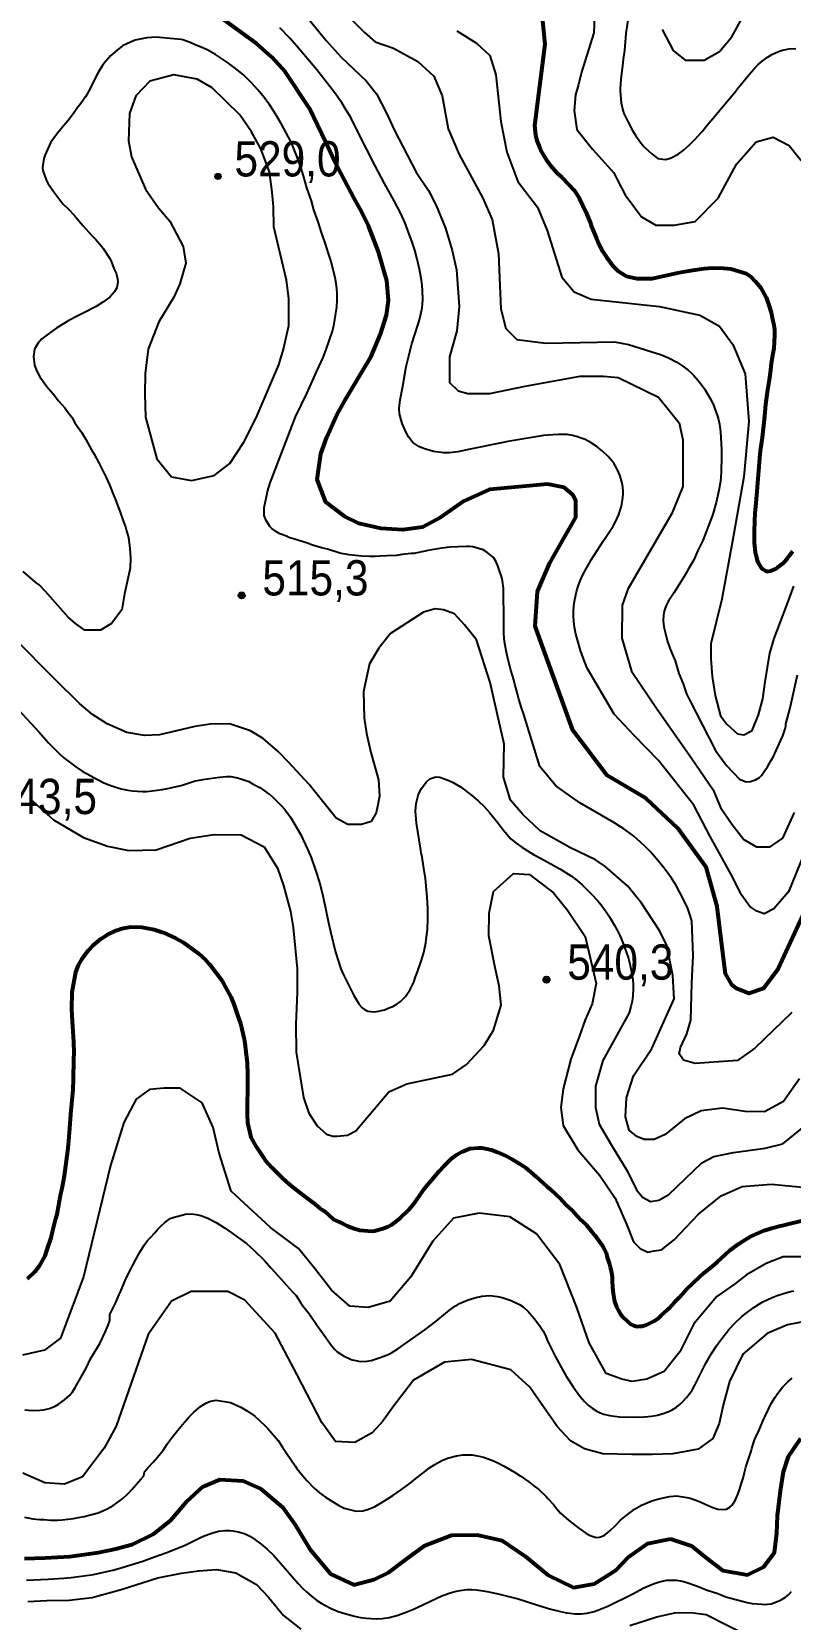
# Model space of a CAD drawing. Header units: metres. Extents: x 552626 to 559174, y 1843804 to 1852371.
# Drawn here: x 558202 to 558568, y 1848453 to 1849219 of the extents above; entities that cross this region are included whole.
import ezdxf

# ---------------------------------------------------------------- set-up
doc = ezdxf.new("R2010")
doc.units = ezdxf.units.M
doc.header["$LTSCALE"] = 6.8
for name, color, linetype, lineweight in [('1', 7, 'Continuous', 25), ('2', 7, 'Continuous', 53), ('5', 7, 'Continuous', 25)]:
    doc.layers.add(name, color=color, linetype=linetype, lineweight=lineweight)

msp = doc.modelspace()

# ---------------------------------------------------------------- hatches: boundary and pattern name
at = {"layer": '5'}
for points in [[(558292.91, 1849149.58, 1), (558289.91, 1849149.58, 1)], [(558304.37, 1848947.41, 1), (558301.37, 1848947.41, 1)], [(558451.49, 1848762.02, 1), (558448.49, 1848762.02, 1)]]:
    msp.add_hatch(color=256, dxfattribs=at).paths.add_polyline_path(points)

# ---------------------------------------------------------------- linework, layer by layer
at = {"layer": '1'}
for points in [[(558490.37, 1849232.6), (558488.34, 1849218.49), (558487.55, 1849210.28), (558486.93, 1849206.19), (558486.77, 1849204.35), (558486.05, 1849197.88), (558485.88, 1849196.22), (558485.54, 1849192.07), (558485.6, 1849190.71), (558485.96, 1849185.18), (558486.74, 1849181.62), (558487.38, 1849179.96), (558489.42, 1849175.72), (558491.52, 1849171.77), (558493.09, 1849169.21), (558495.58, 1849165.75), (558497.07, 1849163.92), (558499.42, 1849161.72), (558500.85, 1849160.43), (558502.46, 1849159.15), (558503.74, 1849158.29), (558507.45, 1849157.81), (558509.75, 1849158.44), (558513.55, 1849160.33), (558515.9, 1849162.06), (558519.22, 1849165), (558521.43, 1849167.17), (558525.06, 1849171.33), (558527.45, 1849174.34), (558530.19, 1849177.57), (558534.45, 1849182.54), (558541.19, 1849190.61), (558542.39, 1849192.12), (558543.43, 1849193.42), (558547.73, 1849198.85), (558550.08, 1849201.4), (558552.04, 1849203.45), (558554.04, 1849205.14), (558556.89, 1849207.29), (558558.67, 1849208.5), (558561.89, 1849209.87), (558563.91, 1849210.56), (558567.13, 1849211.11), (558570.29, 1849211.39)], [(558332.18, 1849229.15), (558343.68, 1849215.17), (558350.91, 1849207.13), (558363.03, 1849195.66), (558367.99, 1849189.42), (558372.79, 1849180.07), (558376.58, 1849171.76), (558387.12, 1849151.62), (558393.02, 1849142.78), (558396.8, 1849135.63), (558401.27, 1849124.7), (558404.44, 1849113.87), (558406.54, 1849104.6), (558407.91, 1849086.85), (558406.73, 1849075.03), (558403.2, 1849062.62), (558403.2, 1849056.12), (558403.2, 1849050.21), (558407.32, 1849046.08), (558412.03, 1849044.9), (558422.64, 1849044.9), (558439.73, 1849048.44), (558466.24, 1849053.17), (558477.43, 1849053.17), (558484.5, 1849052.59), (558503.95, 1849043.13), (558513.96, 1849030.72), (558515.73, 1849022.45), (558515.73, 1849011.22), (558515.73, 1849000), (558510.43, 1848986.99), (558489.31, 1848950.45), (558486.57, 1848942.76), (558486.31, 1848926.78), (558491.02, 1848910.82), (558503.39, 1848892.5), (558519.89, 1848868.86), (558530.38, 1848853.69), (558533.95, 1848845.02), (558539.55, 1848836.87), (558545.16, 1848829.73), (558551.27, 1848826.16), (558554.84, 1848826.16), (558557.89, 1848826.16), (558564.01, 1848830.24), (558569.73, 1848842.61)], [(558355.45, 1849225.72), (558361.93, 1849219.22), (558367.24, 1849214.49), (558376.07, 1849211.54), (558387.88, 1849205.03), (558395.54, 1849197.94), (558399.66, 1849188.49), (558402.61, 1849172.53), (558407.91, 1849160.12), (558419.1, 1849139.44), (558423.82, 1849128.81), (558426.76, 1849112.26), (558427.94, 1849085.67), (558430.3, 1849076.22), (558435.6, 1849070.9), (558449.74, 1849069.13), (558482.74, 1849069.72), (558489.55, 1849068.57), (558505.53, 1849063.58), (558508.86, 1849062.06), (558512.9, 1849059.9), (558515.77, 1849058.08), (558518.3, 1849056.14), (558519.73, 1849054.84), (558521.07, 1849053.47), (558523.14, 1849051.16), (558524.41, 1849049.59), (558526.16, 1849047.11), (558528.95, 1849042.49), (558530.51, 1849039.41), (558531.27, 1849037.48), (558532.29, 1849034.38), (558532.93, 1849032.26), (558533.47, 1849030.04), (558533.68, 1849028.77), (558533.91, 1849026.41), (558534.44, 1849017.78), (558534.43, 1849013.74), (558534.24, 1849007.52), (558534.03, 1849004.01), (558533.75, 1849001.65), (558533.15, 1848998.02)], [(558473.37, 1849231.21), (558472.78, 1849218.8), (558466.88, 1849199.88), (558465.49, 1849193.97), (558463.93, 1849188.91), (558463.26, 1849181.37), (558464.56, 1849172.26)], [(558505.74, 1849220.45), (558511.04, 1849210.4), (558516.93, 1849205.67), (558525.99, 1849205.74), (558533.41, 1849209.88), (558539.43, 1849216.87), (558544.83, 1849226.88)], [(558385.01, 1849068.81), (558386.22, 1849072.83), (558388.26, 1849078.74), (558388.92, 1849080.99), (558389.57, 1849083.86), (558389.96, 1849086.18), (558390.18, 1849088.17), (558390.29, 1849090.24), (558390.21, 1849094.62), (558390.02, 1849096.97), (558389.7, 1849099.49), (558388.76, 1849104.77), (558387.4, 1849110.38), (558386.38, 1849113.94), (558384.96, 1849118.41), (558383.75, 1849121.81), (558381.72, 1849127.06), (558379.64, 1849131.73), (558376.49, 1849137.89), (558371.84, 1849146.18), (558367.09, 1849155), (558363.06, 1849162.85), (558357.38, 1849174.35), (558355.33, 1849178.27), (558353.38, 1849181.61), (558351.19, 1849185.08), (558347.67, 1849190.14), (558345.43, 1849193.06), (558339.09, 1849201.03), (558329.3, 1849212.64), (558326.14, 1849216.25), (558321.36, 1849221.35)], [(558406.73, 1849219.82), (558416.16, 1849213.91), (558422.64, 1849208), (558425.59, 1849198.54), (558427.94, 1849176.09), (558430.89, 1849161.31), (558436.19, 1849147.13), (558445.62, 1849134.72), (558450.33, 1849123.49), (558453.87, 1849112.26), (558457.4, 1849101.04), (558463.3, 1849093.95), (558471.54, 1849090.4), (558504.54, 1849086.85), (558523.98, 1849082.72), (558533.41, 1849077.4), (558539.89, 1849068.53), (558545.78, 1849054.36), (558547.55, 1849031.32), (558545.19, 1849004.72), (558539.89, 1848974.58), (558534.58, 1848945.63), (558531.9, 1848934.58), (558529.36, 1848924.05), (558529.36, 1848916.91), (558529.87, 1848908.24), (558531.4, 1848899.07), (558533.95, 1848889.38), (558537, 1848885.3), (558542.1, 1848880.71), (558545.16, 1848880.2), (558549.23, 1848882.24), (558552.29, 1848889.89), (558554.33, 1848897.54), (558555.53, 1848905.8), (558557.68, 1848919.55), (558559.82, 1848926.61), (558565.94, 1848942.74), (558569.27, 1848951.87)], [(558322.18, 1849174.8), (558320.08, 1849178.42), (558318.59, 1849180.83), (558316.18, 1849184.42), (558313.08, 1849188.52), (558310.55, 1849191.57), (558307.93, 1849194.47), (558306.2, 1849196.22), (558303.88, 1849198.4), (558301.38, 1849200.57), (558299.33, 1849202.22), (558296.03, 1849204.61), (558290.22, 1849208.36), (558286.52, 1849210.46), (558284.13, 1849211.58), (558280.43, 1849213.16), (558278.08, 1849214.15), (558275.73, 1849215.03), (558274.42, 1849215.43), (558273.54, 1849215.64), (558263.24, 1849216.63), (558262.04, 1849216.77), (558259.31, 1849216.64), (558257.15, 1849216.39), (558253.93, 1849215.84), (558251.53, 1849215.29), (558249.17, 1849214.38), (558245.45, 1849212.58), (558241.94, 1849209.81), (558239.62, 1849207.72), (558236.55, 1849204.26), (558235.77, 1849203.07), (558233.84, 1849200.02), (558232.91, 1849198.64), (558231.14, 1849194.97), (558228.75, 1849190.31), (558227.46, 1849188.07), (558225.29, 1849184.71), (558223.37, 1849182.3), (558221.72, 1849180.01), (558219.19, 1849176.62), (558217.25, 1849174.39), (558214.12, 1849170.65), (558212.15, 1849167.96), (558210.66, 1849165.88), (558207.9, 1849159.72), (558207.34, 1849158.19), (558206.74, 1849153.93), (558206.9, 1849152.48), (558208.52, 1849147.92), (558209.35, 1849146.29), (558211.76, 1849142.73), (558216.59, 1849136.44), (558219.37, 1849133.75), (558221.98, 1849130.85), (558225.36, 1849126.86), (558226.4, 1849125.7), (558230.47, 1849121.33), (558232.46, 1849119.09), (558235.19, 1849115.94), (558236.16, 1849114.68), (558239.26, 1849109.93), (558239.86, 1849108.63), (558241.26, 1849105.23), (558242.25, 1849102.97), (558242.94, 1849100.13), (558243.12, 1849098.51), (558242.61, 1849095.8), (558241.56, 1849093.86), (558239.29, 1849091.4), (558235.83, 1849088.91), (558232.59, 1849086.89), (558227, 1849083.97), (558223.2, 1849082.07), (558219.42, 1849080), (558213.71, 1849076.51), (558208.97, 1849073.23), (558206.38, 1849071.2), (558204.44, 1849068.97), (558202.93, 1849066.24), (558202.42, 1849062.71), (558202.9, 1849058.57), (558204.05, 1849055.69), (558205.46, 1849052.93), (558208.82, 1849048.3), (558211.88, 1849044.72), (558214.56, 1849041.29), (558217.49, 1849037.98), (558219.12, 1849035.7), (558220.93, 1849033.44), (558222.43, 1849030.78), (558225.51, 1849026.21), (558227.52, 1849022.97), (558230.4, 1849017.74), (558231.75, 1849015.52), (558233.95, 1849011.48), (558237.42, 1849004.3), (558239.1, 1849000.85), (558241.26, 1848995.53), (558241.89, 1848994.05), (558243.48, 1848989.67)], [(558482.44, 1848837.8), (558466.12, 1848847.38), (558454.49, 1848855.63), (558446.73, 1848864.84), (558438.86, 1848890.53), (558437.91, 1848893.25), (558436.71, 1848897.32), (558435.96, 1848899.88), (558434.78, 1848904.58), (558434.17, 1848906.7), (558432.81, 1848911.38), (558431.41, 1848916.42), (558430.56, 1848920.7), (558429.76, 1848925.27), (558429.35, 1848928.87), (558429.34, 1848931.33), (558429.46, 1848935), (558429.45, 1848937.46), (558429.38, 1848941.29), (558429.27, 1848943.83), (558429.3, 1848946.75), (558429.18, 1848950.94), (558428.69, 1848954.44), (558428.26, 1848956.58), (558427.07, 1848959.82), (558426.48, 1848961.76), (558425.59, 1848963.94), (558424.38, 1848965.72), (558422.86, 1848967.09), (558421.17, 1848968.27), (558419.4, 1848969.35), (558414.39, 1848970.87), (558412.83, 1848970.96), (558411.45, 1848971.08), (558407.36, 1848970.88), (558403.28, 1848970.69), (558399.42, 1848970.15), (558396.63, 1848969.74), (558392.79, 1848969.03), (558391.45, 1848968.78), (558386.01, 1848967.7), (558384.65, 1848967.64), (558380.32, 1848967.14), (558377.54, 1848966.73), (558372.92, 1848966.47), (558369.73, 1848966.38), (558367.29, 1848966.19), (558364.65, 1848966.16), (558360.88, 1848966.37), (558354.79, 1848966.95), (558350.96, 1848967.69), (558349.74, 1848968.01), (558344.35, 1848969.67), (558341.34, 1848970.42), (558336.61, 1848971.89), (558335.08, 1848972.44), (558329.97, 1848974.04), (558325.62, 1848975.37), (558324.46, 1848975.97), (558321.31, 1848977.16), (558319.74, 1848978.07), (558317.46, 1848979.73), (558316.53, 1848980.62), (558314.52, 1848983.86), (558313.81, 1848986.06), (558313.77, 1848989.52), (558313.83, 1848990.63), (558315.05, 1848995.88), (558315.41, 1848997.56), (558316.65, 1849001.81), (558328.93, 1849033.66), (558334.27, 1849044.82), (558339.12, 1849055.66), (558342.19, 1849062.25), (558343.66, 1849066.14), (558346.64, 1849074.95), (558346.99, 1849076.23), (558347.45, 1849078.43), (558348.36, 1849083.58), (558348.78, 1849086.51), (558348.98, 1849090.12), (558348.93, 1849093.03), (558348.75, 1849095.49), (558348.44, 1849097.98), (558347.99, 1849100.6), (558347.35, 1849103.44), (558345.85, 1849109.09), (558344.84, 1849112.47), (558343.19, 1849117.55), (558341.62, 1849121.98), (558339.81, 1849127.74), (558337.76, 1849133.54), (558336.52, 1849137.83), (558334.4, 1849144.12), (558332.73, 1849149.87), (558331.38, 1849154.05), (558329.52, 1849159.29), (558328.25, 1849162.57), (558327.01, 1849165.46), (558325.47, 1849168.61), (558322.18, 1849174.8)], [(558464.56, 1849172.26), (558472.22, 1849162.73), (558482.53, 1849151.31), (558484.32, 1849147.85), (558487.99, 1849140.75), (558495.75, 1849130.16), (558502.82, 1849126.03), (558511.66, 1849126.03), (558521.68, 1849127.8), (558532.87, 1849139.03), (558541.71, 1849155.58), (558551.14, 1849166.21), (558559.39, 1849168.58), (558567.05, 1849164.44), (558572.94, 1849157.35)], [(558580.5, 1848837.96), (558566.7, 1848804.33), (558559.72, 1848796.17), (558555.06, 1848793.84), (558551.56, 1848795.01), (558548.07, 1848797.34), (558544, 1848803.17), (558539.92, 1848811.32), (558528.9, 1848831.13), (558521.08, 1848846.29), (558503.98, 1848867.81), (558492.3, 1848879.88), (558482.61, 1848890.07), (558469.63, 1848912.4), (558467.67, 1848917.35), (558466.45, 1848920.84), (558464.9, 1848925.96), (558464.2, 1848928.73), (558463.54, 1848932.03), (558463.21, 1848934.78), (558463.05, 1848937.73), (558463.05, 1848939.71), (558463.21, 1848942.43), (558463.6, 1848945.42), (558464.41, 1848949.16), (558465.14, 1848951.48), (558466.25, 1848954.39), (558467.55, 1848957.28), (558469.27, 1848960.63), (558471.56, 1848964.54), (558477.27, 1848973.66), (558480.89, 1848978.93), (558482.09, 1848980.89), (558483.26, 1848983), (558484.89, 1848986.54), (558485.76, 1848989.03), (558486.16, 1848990.51), (558486.73, 1848993.35), (558487, 1848996.31), (558486.98, 1848997.95), (558486.62, 1849000.93), (558485.89, 1849003.87), (558485.35, 1849005.46), (558484.11, 1849008.27), (558482.58, 1849010.9), (558481.63, 1849012.25), (558479.71, 1849014.49), (558477.06, 1849017.02), (558474.32, 1849019.25), (558471.49, 1849021.12), (558468.57, 1849022.61), (558466.23, 1849023.53), (558464.91, 1849023.96), (558462.49, 1849024.59), (558459.99, 1849025), (558458.54, 1849025.12), (558455.85, 1849025.15), (558453.05, 1849024.99), (558448.6, 1849024.53), (558445.73, 1849024.14), (558431.27, 1849021.65), (558427.42, 1849020.92), (558413.15, 1849017.97), (558407.2, 1849016.65), (558403.07, 1849016.16), (558401.81, 1849016.16), (558400.5, 1849016.22), (558395.39, 1849016.94), (558390.57, 1849018.28), (558388.43, 1849019.21), (558385.51, 1849021.25), (558383.31, 1849024.02), (558382.19, 1849025.99), (558380.32, 1849030.33), (558379.09, 1849035.06), (558378.87, 1849037.56), (558379.3, 1849041.87), (558380.64, 1849048.32), (558382.32, 1849057.94), (558385.01, 1849068.81)], [(558533.15, 1848998.02), (558531.78, 1848992.19), (558530.36, 1848987.07), (558529.89, 1848985.65), (558525.47, 1848973.88), (558523.07, 1848969.03), (558521.08, 1848964.62), (558518.45, 1848960.27), (558516.47, 1848956.48), (558511.51, 1848948.77), (558508.96, 1848944.98), (558508.47, 1848944.12), (558507.68, 1848942.51), (558507.04, 1848940.78), (558506.77, 1848939.77), (558506.42, 1848937.85), (558506.31, 1848935.17), (558506.67, 1848932.19), (558507.18, 1848929.69), (558508.23, 1848925.63), (558509.62, 1848921.55), (558512.04, 1848915.86), (558513.91, 1848909.77), (558515.99, 1848904.73), (558517.56, 1848900.01), (558518.03, 1848898.92), (558519.01, 1848897.05), (558531.57, 1848872.6), (558536.9, 1848865.33), (558543.29, 1848858.57), (558544.33, 1848858.24), (558546.24, 1848857.54), (558548.5, 1848857.71), (558549.64, 1848858.12), (558550.88, 1848858.44), (558552.76, 1848859.57), (558553.73, 1848860.6), (558555.39, 1848862.88), (558556.64, 1848864.67), (558558.31, 1848867.6), (558559.29, 1848869.45), (558560.76, 1848872.54), (558561.55, 1848874.36), (558563.1, 1848877.55), (558563.96, 1848879.66), (558565.13, 1848882.99), (558565.42, 1848884.39), (558565.48, 1848885.49), (558566.11, 1848887.75), (558567.5, 1848893.24), (558571.03, 1848909.13)], [(558243.48, 1848989.67), (558244.03, 1848988.09), (558245.75, 1848983.45), (558246.9, 1848980.57), (558247.31, 1848978.61), (558248.22, 1848975.43), (558248.92, 1848970.12), (558249.26, 1848965.6), (558249.02, 1848960.55), (558246.38, 1848948.16), (558245.04, 1848940.55), (558240.11, 1848933.83), (558234.74, 1848930.69), (558230.27, 1848930.69), (558227.13, 1848930.69), (558222.66, 1848933.83), (558219.08, 1848936.96), (558208.23, 1848949.39), (558205.13, 1848952.5), (558203.42, 1848953.86), (558197.46, 1848958.92)], [(558572.02, 1848714.16), (558564.36, 1848703.22), (558555.23, 1848698.2), (558545.8, 1848698.49), (558534.9, 1848699.97), (558524.59, 1848698.79), (558516.63, 1848694.95), (558507.21, 1848687.27), (558501.9, 1848684.9), (558497.19, 1848684.9), (558493.65, 1848686.38), (558489.82, 1848689.33), (558488.06, 1848695.83), (558488.65, 1848705), (558491.89, 1848715.63), (558500.83, 1848728.78), (558509.43, 1848748.05), (558511.51, 1848752.72), (558510.99, 1848763.98), (558508.03, 1848778.56), (558504.68, 1848785.37), (558495.79, 1848798.89), (558489.05, 1848807.24), (558478.18, 1848816.79), (558473.7, 1848819.92), (558461.3, 1848825.87), (558446.92, 1848833.82), (558438.49, 1848841.76), (558432.54, 1848848.7), (558429.26, 1848859.78), (558429.62, 1848875.64), (558422.85, 1848905.47), (558416.2, 1848925.97), (558410.38, 1848933.24), (558405.53, 1848938.58), (558400.2, 1848940.52), (558396.32, 1848941.01), (558390.67, 1848939.33), (558374.63, 1848929), (558369.01, 1848921.92), (558364.61, 1848914.34), (558361.64, 1848901.01), (558361.94, 1848888.32)], [(558361.94, 1848888.32), (558363.18, 1848880.87), (558365.27, 1848871.6), (558368.96, 1848858.52), (558369.39, 1848850.63), (558368.37, 1848845.53), (558367.86, 1848842.47), (558365.32, 1848838.39), (558360.73, 1848836.86), (558354.11, 1848836.86), (558348.5, 1848839.92), (558335.53, 1848856.22), (558325.42, 1848867.02), (558320.46, 1848872.11), (558313.19, 1848878.34), (558307.11, 1848882.02), (558297.47, 1848885.28), (558288.84, 1848885.45), (558280.24, 1848884.2), (558263.21, 1848880.19), (558256.04, 1848879.88), (558247.51, 1848881.35), (558237.91, 1848885.52), (558230.84, 1848889.98), (558224.69, 1848895.31), (558213.25, 1848906.47), (558192.6, 1848927.25)], [(558195.23, 1848892.22), (558205.07, 1848881.55), (558209.61, 1848876.34), (558214.83, 1848871.12), (558217.08, 1848869.06), (558222.93, 1848864.72), (558225.97, 1848862.67), (558228.01, 1848861.47), (558233.56, 1848858.46), (558236.43, 1848857.06), (558239.22, 1848855.91), (558242.57, 1848854.78), (558244.74, 1848854.17), (558248.02, 1848853.45), (558250.04, 1848853.15), (558252.56, 1848852.92), (558255.05, 1848852.84)], [(558255.05, 1848852.84), (558256.95, 1848852.88), (558259.77, 1848853.1), (558264.57, 1848853.81), (558267.12, 1848854.3), (558273.68, 1848855.77), (558280.41, 1848858.01), (558281.49, 1848858.14), (558284.1, 1848858.53), (558286.34, 1848858.88), (558289.74, 1848859.45), (558292.26, 1848859.74), (558295.6, 1848860.03), (558297.71, 1848860), (558300.87, 1848859.45), (558302.96, 1848858.78), (558306.29, 1848857.61), (558308.43, 1848856.39), (558311.72, 1848854.76), (558315.1, 1848852.41), (558316.1, 1848851.62), (558318.23, 1848849.76), (558322.15, 1848845.83), (558323.72, 1848844.09), (558326.52, 1848840.4), (558331.29, 1848832.19), (558334.88, 1848824.75), (558336.42, 1848820.91), (558338.73, 1848814.33), (558340.45, 1848808.87), (558341.91, 1848803.29), (558343.5, 1848795.8), (558344.79, 1848789.38), (558345.72, 1848785.2), (558348.14, 1848775.25), (558350.8, 1848767.25), (558352.05, 1848764.29), (558355.38, 1848757.56), (558356.89, 1848754.72), (558358.72, 1848751.46), (558359.53, 1848750), (558361.08, 1848748.45), (558362.08, 1848747.65), (558363.73, 1848746.83), (558365.21, 1848746.64), (558366.95, 1848746.57), (558368.93, 1848746.79), (558371.77, 1848747.48), (558374.39, 1848748.52), (558375.79, 1848749.04), (558377.93, 1848750.29), (558379.37, 1848751.28), (558381.9, 1848753.85), (558382.52, 1848754.83), (558384.1, 1848757.02), (558386.02, 1848760.89), (558386.84, 1848763.36), (558387.75, 1848765.75), (558389.53, 1848770.88), (558390.78, 1848775.13), (558391.7, 1848779.8), (558391.98, 1848781.38), (558392.52, 1848786.19), (558392.76, 1848791.24), (558392.77, 1848794.34), (558392.7, 1848796.52), (558392.46, 1848801.79), (558391.61, 1848810.82), (558390.65, 1848816.82), (558389.97, 1848821.13), (558389.54, 1848823.27), (558389.11, 1848825.41), (558387.27, 1848837.52), (558386.76, 1848843.48), (558387.09, 1848846.99), (558388.22, 1848851.5), (558389.63, 1848854.31), (558391.92, 1848857.4), (558393.76, 1848858.89), (558396.56, 1848859.94), (558398.58, 1848859.81), (558402.11, 1848858.48), (558404.62, 1848857.31), (558408.53, 1848855.02), (558409.73, 1848854.06), (558414.03, 1848850.81), (558416.96, 1848848.32), (558419.92, 1848845.65), (558422.53, 1848842.75), (558426.6, 1848837.56), (558429.07, 1848834.29), (558432.75, 1848830.05), (558435.28, 1848827.88), (558438.15, 1848825.93), (558443.63, 1848822.49), (558447.02, 1848820.6), (558453.6, 1848817.17), (558456.45, 1848815.52), (558462.06, 1848811.91), (558464.8, 1848809.89), (558467.27, 1848807.71)], [(558200.93, 1848849.12), (558212.12, 1848839.09), (558226.6, 1848830.59), (558238.12, 1848826.51), (558248.4, 1848824.35), (558261.61, 1848824.71), (558278.07, 1848830.33), (558289.57, 1848832.04), (558302.58, 1848831.86), (558313.66, 1848826.06), (558320.11, 1848815.87), (558323.13, 1848807.47), (558326.51, 1848794.87), (558327.77, 1848787.17), (558329.68, 1848767.2), (558329.7, 1848755.89), (558329.02, 1848740.51), (558329.15, 1848727.02), (558332.7, 1848705.22), (558335.23, 1848697.63), (558339.27, 1848691.57), (558343.82, 1848687.52), (558346.85, 1848686.51), (558348.87, 1848686.51), (558353.93, 1848687.01), (558357.97, 1848689.04), (558373.92, 1848707.86), (558382.6, 1848711.81), (558404.7, 1848716.41), (558411.37, 1848721.03), (558419.83, 1848730.23), (558424.38, 1848737.7), (558428.14, 1848749.71), (558427.2, 1848758.99), (558425.17, 1848767.75), (558422.23, 1848783.23), (558422.28, 1848794.04), (558424.41, 1848804.57), (558434.09, 1848813.27), (558441.73, 1848812.74), (558453.42, 1848803.92), (558460.17, 1848795.56), (558468.71, 1848782.78), (558473.87, 1848760.23), (558472.05, 1848750.38), (558468.69, 1848742.66)], [(558568.35, 1848746.13), (558550.44, 1848728.94), (558542.13, 1848723.07), (558521.72, 1848721.64), (558516.11, 1848723.17), (558514.08, 1848726.23), (558514.58, 1848729.29), (558517.64, 1848735.92), (558519.68, 1848742.55), (558520.19, 1848760.39), (558520.7, 1848773.65), (558520.09, 1848790.35), (558519.21, 1848793.51), (558518.15, 1848796.38), (558516.6, 1848799.81), (558514.24, 1848804.42), (558512.32, 1848807.77), (558510.31, 1848810.93), (558506.75, 1848815.86), (558503.94, 1848819.38), (558500.17, 1848823.65), (558497.77, 1848826.09), (558495.31, 1848828.41), (558492.1, 1848831.23), (558489.49, 1848833.24), (558487.32, 1848834.76), (558485.19, 1848836.15), (558482.44, 1848837.8)], [(558467.27, 1848807.71), (558470.11, 1848804.94), (558471.92, 1848803.15), (558474.64, 1848800.21), (558476.32, 1848798.14), (558478.82, 1848794.68), (558480.37, 1848792.29), (558482.67, 1848788.44), (558484.06, 1848785.93), (558485.36, 1848783.33), (558486.02, 1848781.83), (558487.13, 1848779.02), (558488.4, 1848775.47), (558489.49, 1848772.19), (558490.21, 1848769.7), (558491.05, 1848765.72), (558491.58, 1848761.93), (558491.78, 1848759.74), (558491.86, 1848757.63), (558491.68, 1848754.3), (558491.31, 1848751.6), (558490.75, 1848749.04), (558489.83, 1848746.07), (558483.92, 1848735.19), (558477.16, 1848723.02), (558473.62, 1848710.61), (558473.62, 1848700.27), (558475.39, 1848692.29), (558481.28, 1848682.24), (558488.94, 1848669.83), (558493.36, 1848660.67), (558496.31, 1848657.12), (558500.14, 1848655.06), (558504.26, 1848655.65), (558508.97, 1848658.31), (558516.93, 1848665.99), (558524.88, 1848673.67), (558530.78, 1848676.63), (558540.2, 1848678.7), (558555.52, 1848680.76), (558564.07, 1848682.83), (558575.09, 1848691.88)], [(558468.69, 1848742.66), (558465.91, 1848734.98), (558461.8, 1848723.64), (558458, 1848709.43), (558456.83, 1848700.27), (558458, 1848691.7), (558465.08, 1848679.88), (558475.68, 1848667.47), (558483.05, 1848656.53), (558488.65, 1848644.12), (558491.89, 1848635.55), (558495.13, 1848632.3), (558498.96, 1848630.53), (558501.9, 1848631.12), (558505.44, 1848631.71), (558511.63, 1848636.44), (558523.41, 1848648.85), (558534.31, 1848657.71), (558544.33, 1848662.15), (558558.47, 1848663.33), (558577.03, 1848661.56)], [(558576.48, 1848628.24), (558564.26, 1848628.26), (558556, 1848625.12), (558546.49, 1848619.53), (558540.69, 1848615.13), (558532.25, 1848609.15), (558521.15, 1848596.04), (558514.34, 1848582.53), (558506.7, 1848572.91), (558498.45, 1848569.19), (558491.38, 1848568.18), (558486.33, 1848569.19), (558478.79, 1848571.97), (558470.54, 1848586.74), (558464.65, 1848603.88), (558456.4, 1848624.57), (558445.2, 1848639.34), (558432.24, 1848647.61), (558417.51, 1848649.39), (558405.14, 1848647.02), (558395.12, 1848635.79), (558384.51, 1848618.66), (558374.5, 1848606.84), (558363.89, 1848603.88), (558355.05, 1848604.47), (558346.21, 1848612.16), (558338.55, 1848622.2), (558330.3, 1848632.25), (558316.74, 1848642.52), (558297.89, 1848660.03), (558292, 1848678.35), (558289.06, 1848690.74), (558283.76, 1848702.56), (558273.15, 1848709.65), (558265.49, 1848709.65), (558258.42, 1848709.06), (558251.94, 1848704.33), (558246.04, 1848693.11), (558239.56, 1848672.42), (558226.6, 1848618.66), (558215.41, 1848589.09), (558207.75, 1848583.18), (558197.14, 1848580.82)], [(558205.44, 1848554.32), (558207.26, 1848554.53), (558210.19, 1848555.18), (558212.94, 1848556.31), (558213.72, 1848556.72), (558214.49, 1848557.19), (558217.33, 1848559.23), (558219.88, 1848561.57), (558220.48, 1848562.22), (558221.02, 1848562.86), (558222.58, 1848565.19), (558227.78, 1848574.65), (558229.99, 1848579.03), (558233.55, 1848584.92), (558234.55, 1848586.82), (558236.99, 1848591.93), (558238.45, 1848595.29), (558239.33, 1848597.62), (558239.26, 1848600.39), (558240.75, 1848603.3), (558242.01, 1848605.91), (558243.81, 1848610.04), (558244.39, 1848611.38), (558246.31, 1848616.08), (558246.89, 1848617.42), (558249.57, 1848622.66), (558250.39, 1848624.3), (558251.82, 1848626.93), (558252.93, 1848629.16), (558253.69, 1848630.52), (558255, 1848632.59), (558255.86, 1848633.87), (558257.51, 1848636.16), (558258.81, 1848637.59), (558261.01, 1848639.94), (558262.36, 1848641.65), (558264, 1848643.3), (558265.73, 1848644.86), (558268.35, 1848646.72), (558270.27, 1848647.48), (558274.61, 1848648.62), (558275.59, 1848648.83), (558278.67, 1848649), (558280.9, 1848648.71), (558283.14, 1848648.23), (558286.49, 1848646.88), (558290.65, 1848644.9), (558294.6, 1848642.25), (558297.87, 1848639.98), (558303.03, 1848636.37), (558305.14, 1848634.7), (558308.7, 1848631.54), (558313.92, 1848626.58), (558317.18, 1848622.84), (558321.91, 1848617.45), (558324.52, 1848614.56), (558327.44, 1848611.43), (558329.18, 1848609.71), (558331.18, 1848606.56), (558332.46, 1848604.64), (558335.6, 1848600.57), (558339.34, 1848595.11), (558343.48, 1848589.34), (558345.67, 1848586.09), (558347.66, 1848583.7), (558348.32, 1848583.08), (558349.04, 1848582.48), (558352.06, 1848580.49), (558355.34, 1848578.95), (558356.22, 1848578.64), (558357.09, 1848578.38), (558360.14, 1848577.87), (558363.35, 1848578), (558364.32, 1848578.15), (558365.33, 1848578.35), (558369.29, 1848579.49), (558373.22, 1848581.07), (558374.21, 1848581.54), (558375.17, 1848582.03), (558378.27, 1848583.95), (558391.26, 1848593.13), (558396.66, 1848597.29), (558403.12, 1848602.59), (558406.04, 1848604.64), (558407, 1848605.18), (558408.01, 1848605.7), (558412.18, 1848607.47), (558416.56, 1848608.81), (558417.7, 1848609.06), (558418.82, 1848609.26), (558422.61, 1848609.56), (558426.38, 1848609.19), (558428.6, 1848608.69), (558432.88, 1848607.27), (558436.88, 1848605.35), (558438.71, 1848604.16), (558441.32, 1848601.76), (558444.01, 1848598.48), (558446.54, 1848595.21), (558448.56, 1848592.22), (558449.72, 1848589.82)], [(558449.72, 1848589.82), (558450.51, 1848587.76), (558451.39, 1848585.81), (558454.1, 1848580.33), (558457.21, 1848574.74), (558459.52, 1848570.79), (558462.8, 1848565.62), (558464.88, 1848562.67), (558466.23, 1848560.9), (558468.31, 1848558.43), (558470.06, 1848556.68), (558471.94, 1848555.23), (558474.33, 1848553.8), (558475.92, 1848553.05), (558477.59, 1848552.43), (558480.39, 1848551.75), (558485.15, 1848551.08), (558488.02, 1848550.89), (558497.31, 1848551.1), (558500.66, 1848551.36), (558503.55, 1848551.87), (558506.81, 1848552.8), (558509.35, 1848553.8), (558510.62, 1848554.42), (558512.64, 1848555.7), (558514.53, 1848557.25), (558515.59, 1848558.27), (558517.54, 1848560.39), (558519.35, 1848562.72), (558520.22, 1848564.01), (558521.52, 1848566.35), (558526.41, 1848576.03), (558529.55, 1848581.58), (558531.98, 1848585.29), (558533.66, 1848587.65), (558536.4, 1848591.2), (558538.21, 1848593.38), (558541.03, 1848596.46), (558543.85, 1848599.15), (558545.65, 1848600.66), (558550.1, 1848603.92), (558552.7, 1848605.56), (558554.39, 1848606.5), (558558.9, 1848608.69), (558561.31, 1848609.68), (558563.82, 1848610.52), (558567.08, 1848611.37), (558569.33, 1848611.82)], [(558341.5, 1848548.33), (558329.71, 1848571.38), (558319.11, 1848591.47), (558304.38, 1848607.43), (558296.13, 1848611.56), (558288.47, 1848611.56), (558278.45, 1848611.56), (558269.02, 1848606.84), (558257.83, 1848590.88), (558242.38, 1848546.53), (558236.46, 1848536.03), (558226.02, 1848522.15), (558217.43, 1848518.59), (558207.83, 1848519.28), (558197.26, 1848523.99)], [(558579.69, 1848598.01), (558566.36, 1848595.45), (558556.41, 1848591.35), (558544.71, 1848581.26), (558538.24, 1848568.17), (558535.18, 1848556.76), (558533.24, 1848547.92), (558530.22, 1848540.63), (558523.1, 1848535.44), (558511, 1848533.28), (558501.1, 1848532.89), (558491.23, 1848532.89), (558477.13, 1848533.24), (558468.31, 1848535.71), (558461.62, 1848539.59), (558455.27, 1848546.3), (558448.92, 1848555.47), (558441.87, 1848565.35), (558432.71, 1848573.82), (558413.71, 1848578.68), (558400.73, 1848577.45), (558385.78, 1848568.79), (558375.84, 1848555.69), (558370.96, 1848548.95), (558365.81, 1848543.35), (558357.48, 1848538.66), (558348.19, 1848539.27), (558341.5, 1848548.33)], [(558340.49, 1848514.49), (558343.38, 1848512.36), (558347.13, 1848509.87), (558349.78, 1848508.26), (558352.39, 1848507), (558358.12, 1848505.56), (558361.38, 1848505.75), (558363.58, 1848506.46), (558367, 1848507.68), (558369.4, 1848509.05), (558373.16, 1848511.3), (558375.78, 1848513.16), (558380.01, 1848516.02), (558384.12, 1848519.13), (558386.98, 1848521.29), (558390.91, 1848524.39), (558393.51, 1848526.42), (558396.15, 1848528.09), (558399.48, 1848530.03), (558402.28, 1848531.08), (558406.53, 1848532.29), (558409.57, 1848532.83), (558413.95, 1848532.78), (558416.66, 1848532.27), (558419.56, 1848531.6), (558423.66, 1848530.15), (558426.54, 1848528.84), (558429.55, 1848527.27), (558434.53, 1848524.47), (558437.3, 1848522.59), (558441.46, 1848519.79), (558443.87, 1848517.87), (558446.28, 1848515.96), (558449.85, 1848512.63), (558450.7, 1848511.63), (558453.39, 1848508.83), (558455, 1848506.74), (558456.79, 1848504.66), (558460.57, 1848501.17), (558464.36, 1848498.32), (558465.57, 1848497.36), (558468.94, 1848495.01), (558471.09, 1848493.8), (558474.02, 1848492.95), (558475.56, 1848493.04), (558477.84, 1848493.85), (558480.33, 1848495.96), (558483.47, 1848498.87), (558485.58, 1848501.12), (558486.82, 1848502.27), (558492.45, 1848506.47), (558495.87, 1848508.51), (558500.75, 1848510.53), (558504.19, 1848511.56), (558509.27, 1848512.6), (558512.79, 1848512.92), (558517.72, 1848512.11), (558519.31, 1848511.84), (558523.78, 1848510.25), (558526.57, 1848509.02), (558530.32, 1848507.35), (558532.68, 1848506.62), (558535.55, 1848506.31), (558536.89, 1848506.56), (558538.43, 1848507.46), (558539.5, 1848508.41), (558541.12, 1848511.06), (558542.13, 1848513.37), (558542.9, 1848515.37), (558544.03, 1848519.06), (558544.84, 1848521.53), (558545.53, 1848524.25), (558546.25, 1848526.8), (558547.67, 1848531.07), (558548.74, 1848534.48), (558549.14, 1848535.8), (558550.2, 1848539.55), (558550.49, 1848540.28), (558552.37, 1848544.26), (558554.39, 1848549.01), (558558.45, 1848557.47), (558560.31, 1848560.59), (558561.68, 1848562.57), (558564.01, 1848565.49), (558566.65, 1848568.18), (558568.57, 1848569.8)], [(558198.04, 1848502.72), (558202.08, 1848501.94), (558205.31, 1848501.6), (558207.44, 1848501.48), (558210.75, 1848501.31), (558214.06, 1848501.3), (558216.2, 1848501.45), (558221.68, 1848502.1), (558224.92, 1848502.62), (558226.89, 1848503.04), (558229.34, 1848503.63), (558233.59, 1848504.84), (558236.28, 1848505.84), (558238, 1848506.63), (558240.83, 1848508.27), (558243.2, 1848509.9), (558245.5, 1848511.7), (558248.26, 1848514.25), (558250.04, 1848516.14), (558254.3, 1848521.01), (558255.59, 1848522.63), (558255.92, 1848524.49), (558257.62, 1848526.42), (558260.13, 1848529.17), (558262.3, 1848531.71), (558265.09, 1848535.22), (558266.81, 1848537.79), (558268.86, 1848540.58), (558272.13, 1848544.7), (558274.38, 1848547.33), (558277.77, 1848551.19), (558279.81, 1848553.34), (558282.96, 1848556.07), (558285.6, 1848557.74), (558287.86, 1848558.73), (558290.64, 1848559.14), (558297.53, 1848557.93), (558302.53, 1848555.76), (558305.76, 1848553.85), (558309.23, 1848551.42), (558314.03, 1848546.95), (558315.58, 1848545.4), (558320.53, 1848539.67), (558322.62, 1848536.53), (558324.52, 1848533.56), (558328.68, 1848527.46), (558329.57, 1848526.1), (558332.35, 1848522.59), (558334.34, 1848520.35), (558337.85, 1848516.74), (558340.49, 1848514.49)], [(558198.2, 1848554.49), (558201.84, 1848554.22), (558205.44, 1848554.32)], [(558199.12, 1848472.32), (558209.53, 1848472.77), (558217.08, 1848473.22), (558220.62, 1848473.55), (558226.65, 1848474.32), (558231.38, 1848475.07), (558234.94, 1848475.77), (558240.74, 1848477.1), (558243.62, 1848477.84), (558255.23, 1848481.42), (558260.82, 1848483.57), (558266.29, 1848485.51), (558273.18, 1848488.24), (558275.93, 1848489.41), (558282.71, 1848492.75), (558284.75, 1848493.68), (558288.45, 1848495.03), (558291.68, 1848495.87), (558294.76, 1848496.24), (558297.16, 1848496.21), (558298.54, 1848496.08), (558301.12, 1848495.63), (558303.65, 1848494.92), (558304.96, 1848494.42), (558307.17, 1848493.29), (558309.24, 1848491.97), (558312.29, 1848489.67), (558315.12, 1848487.24), (558318.38, 1848484.12), (558330.12, 1848470.7), (558332.54, 1848468.16), (558334.13, 1848466.65), (558336.76, 1848464.38), (558338.99, 1848462.68), (558341.17, 1848461.2), (558342.96, 1848460.14), (558346.09, 1848458.55), (558349.41, 1848457.17), (558351.53, 1848456.46), (558357.28, 1848454.85), (558360.23, 1848454.22), (558362.94, 1848453.89), (558367.94, 1848453.67), (558370.75, 1848453.78), (558373.99, 1848454.33), (558377.78, 1848455.28), (558381.71, 1848456.65), (558385.75, 1848458.27), (558390.6, 1848460.6), (558399.84, 1848464.83), (558400.97, 1848465.28), (558403.06, 1848466.01), (558406.34, 1848466.93), (558408.38, 1848467.37), (558410.45, 1848467.66), (558411.63, 1848467.73), (558413.82, 1848467.72), (558416.05, 1848467.56), (558419.48, 1848467.11), (558422.9, 1848466.48), (558427.92, 1848465.37), (558436.23, 1848463.23), (558439.82, 1848462.14), (558446.69, 1848459.88), (558452.09, 1848458.3), (558456.72, 1848457.14), (558459.7, 1848456.52), (558461.22, 1848456.3), (558463.73, 1848456.08), (558466.71, 1848456.11), (558469.65, 1848456.41), (558472.95, 1848457.12), (558474.81, 1848457.76), (558479.54, 1848459.78), (558491.4, 1848465.57), (558496.97, 1848468.6), (558501.13, 1848470.34), (558503.43, 1848471.21), (558505.73, 1848471.88), (558508.08, 1848472.21), (558509.93, 1848472.29), (558512.77, 1848472.23), (558514.55, 1848472.03), (558515.51, 1848471.83), (558517.2, 1848471.33), (558522.92, 1848469.35), (558527.57, 1848467.4), (558532.63, 1848465.79), (558536.49, 1848464.3), (558537.58, 1848463.95), (558542, 1848462.87), (558546.86, 1848461.44), (558549.21, 1848461.07), (558553.84, 1848460.63), (558555.64, 1848460.57)], [(558199.75, 1848462.03), (558208.83, 1848462.43), (558219.61, 1848462.64), (558230.78, 1848463.92), (558244.73, 1848467.84), (558262.49, 1848473.35), (558273.79, 1848475.68), (558282.03, 1848476.75), (558290.69, 1848477.49), (558300.01, 1848475.86), (558310.05, 1848470.2), (558315.77, 1848464.04), (558323.08, 1848455.24), (558331.43, 1848448.61)], [(558555.64, 1848460.57), (558556.64, 1848460.64), (558558.43, 1848460.94), (558560.19, 1848461.45), (558562.86, 1848462.59), (558564.51, 1848463.55), (558565.38, 1848464.16), (558566.88, 1848465.39), (558568.26, 1848466.82)], [(558490.17, 1848450.38), (558503.19, 1848454.58), (558511.85, 1848456.47), (558519.66, 1848456.73), (558526.98, 1848455.77), (558548.53, 1848444.82)]]:
    msp.add_lwpolyline(points, dxfattribs=at)
msp.add_lwpolyline([(558318.4, 1849125.21), (558318.3, 1849134.97), (558317.63, 1849141.97), (558316.38, 1849151.73), (558312.13, 1849162.94), (558307.59, 1849171.16), (558302.03, 1849179.27), (558288.57, 1849192.26), (558281.39, 1849196.57), (558270.1, 1849198.62), (558258.63, 1849195.5), (558251.85, 1849188.42), (558248.83, 1849179.97), (558248.29, 1849166.79), (558249.7, 1849158.98), (558256.5, 1849143.43), (558262.69, 1849134.37), (558268.19, 1849127.93), (558274.72, 1849115.82), (558275.91, 1849107.73), (558273.07, 1849097.75), (558270.07, 1849091.37), (558262.95, 1849079.49), (558257.78, 1849066.29), (558256.3, 1849054.55), (558256.14, 1849044.76), (558256.55, 1849033.36), (558261.92, 1849013.4), (558268.98, 1849004.57), (558278.7, 1849002.85), (558289.61, 1849005.26), (558297.18, 1849011.02), (558303.97, 1849021.32), (558309.93, 1849033.19), (558320.76, 1849058.74), (558322.99, 1849066.19), (558325.65, 1849077.69), (558325.58, 1849090.67), (558324.56, 1849099.55)], close=True, dxfattribs=at)
at = {"layer": '2'}
for points in [[(558370.09, 1848979.66), (558359.39, 1848982.16), (558352.86, 1848985.27), (558343.55, 1848992.43), (558339.33, 1849003.39), (558341.12, 1849015.81), (558343.94, 1849023.72), (558348.87, 1849034.58), (558352.48, 1849041.16), (558365.21, 1849062.43), (558369.86, 1849073.51), (558372.79, 1849082.72), (558373.78, 1849089.78), (558372.95, 1849099.2), (558368.83, 1849113.77), (558364.1, 1849125.83), (558360.92, 1849132.28), (558357.2, 1849138.93), (558347.51, 1849157.23), (558343.56, 1849165.91), (558335.45, 1849182.72), (558323.96, 1849199.92), (558317.47, 1849207.15), (558310.02, 1849213.75), (558290.11, 1849228.18)], [(558448.03, 1849224.71), (558449.21, 1849213.48), (558444.17, 1849174.2), (558444.7, 1849169.52), (558445.52, 1849166.41), (558446.55, 1849163.79), (558447.76, 1849161.2), (558450.01, 1849157.44), (558451.87, 1849154.82), (558455, 1849151.35), (558457.35, 1849149.16), (558460.87, 1849145.54), (558463.16, 1849143.07), (558465.92, 1849138.91), (558469.03, 1849132.52), (558471.21, 1849127.02), (558471.76, 1849125.44), (558474.16, 1849119.6), (558474.79, 1849118.12), (558477.05, 1849113.54), (558478.94, 1849110.56), (558482.06, 1849106.45), (558484.35, 1849103.98), (558488.57, 1849101.45), (558493.54, 1849100.28), (558501.01, 1849100.41), (558504.49, 1849101.09), (558509.65, 1849102.23)], [(558509.65, 1849102.23), (558513.22, 1849103), (558516.7, 1849103.67), (558520.54, 1849104.39), (558526.1, 1849105.21), (558529.99, 1849105.56), (558535.4, 1849105.36), (558538.9, 1849105.04), (558546.28, 1849102.78), (558548.65, 1849101.23), (558550.72, 1849099.09), (558553.47, 1849095.76), (558556.01, 1849091.12), (558556.97, 1849088.4), (558558.38, 1849084), (558558.95, 1849081.42), (558559.65, 1849077.76), (558560, 1849075.52), (558559.98, 1849073.23), (558559.86, 1849069.57), (558559.63, 1849066.8), (558558.94, 1849062.43), (558558.47, 1849059.37), (558557.99, 1849054.84), (558557.38, 1849051.4), (558556.66, 1849046.57), (558556.37, 1849044.34), (558555.64, 1849039.51), (558555.18, 1849033.98), (558554.7, 1849029.46), (558554.39, 1849026.59), (558554.1, 1849023.55), (558553.1, 1849017.14), (558552.77, 1849013.63), (558552.51, 1849009.58), (558552.14, 1849005.62), (558551.91, 1849003.67), (558551.38, 1848995.58), (558550.97, 1848991.97), (558550.55, 1848986.91), (558550.4, 1848983.42), (558550.26, 1848978.29), (558550.17, 1848976.73), (558550.26, 1848972.73), (558550.68, 1848968.3), (558551.69, 1848964.22), (558552.18, 1848963.18), (558553.55, 1848960.78), (558554.45, 1848960.07), (558555.44, 1848959.45), (558556.58, 1848959.03), (558558.1, 1848959.3), (558560.46, 1848960.21), (558561.38, 1848960.95), (558562.48, 1848961.72), (558564.15, 1848963.01), (558565.13, 1848964.03), (558566.41, 1848965.64), (558567.28, 1848966.74), (558568.88, 1848968.75)], [(558574.45, 1848794.8), (558561.73, 1848767.21), (558554.66, 1848757.76), (558547.58, 1848755.39), (558541.69, 1848757.76), (558539.34, 1848759.53), (558536.39, 1848764.85), (558535.21, 1848773.71), (558532.26, 1848797.35), (558526.96, 1848816.26), (558513.41, 1848835.17), (558498.09, 1848849.36), (558479.23, 1848860.59), (558462.76, 1848882.46), (558444.56, 1848932.53), (558445.71, 1848949.38), (558451.59, 1848963.17), (558458.32, 1848975.13), (558464.15, 1848985.24), (558464.15, 1848992.89), (558462.62, 1848995.95), (558458.54, 1848999.52), (558450.39, 1849001.05), (558422.45, 1848998.53), (558410.11, 1848992.87), (558398.8, 1848985.01), (558390.21, 1848980.3), (558380.7, 1848979.08), (558370.09, 1848979.66)], [(558221.5, 1848708.97), (558221.76, 1848713.83), (558221.91, 1848723.71), (558222.02, 1848726.73), (558221.96, 1848732.02), (558221.47, 1848739.44), (558220.9, 1848747.59), (558221.13, 1848755.92), (558222.84, 1848765.7), (558224.19, 1848769.05), (558225.68, 1848771.96), (558228.77, 1848776.06), (558231.04, 1848778.51), (558234.95, 1848781.79), (558238.03, 1848783.6), (558242.35, 1848785.74), (558245.07, 1848786.69), (558249.27, 1848787.45), (558254.66, 1848787.43), (558260.73, 1848786.21), (558265, 1848784.78), (558270.88, 1848782.08), (558274.87, 1848779.89), (558282.04, 1848774.69), (558285.62, 1848771.36), (558287.39, 1848769.46), (558292.98, 1848762.08), (558293.99, 1848760.46), (558297.68, 1848753.76), (558299.17, 1848750.28), (558299.76, 1848748.34), (558301.11, 1848744.48), (558302.35, 1848740.88), (558304.04, 1848733.32), (558304.35, 1848731.44), (558305.09, 1848725.77), (558305.52, 1848721.99), (558305.74, 1848716.08), (558305.72, 1848712.34), (558305.68, 1848707.13), (558305.59, 1848703.93), (558305.59, 1848699.18), (558305.47, 1848696.98), (558305.67, 1848692.89), (558307.28, 1848686.05), (558309.7, 1848681.67), (558314.21, 1848674.98), (558317.36, 1848671.33), (558322.91, 1848665.94), (558326.77, 1848662.55), (558332.49, 1848658.01), (558338.27, 1848653.74), (558340.68, 1848651.83), (558341.59, 1848651.11), (558342.87, 1848650.25), (558347.25, 1848646.28), (558349.84, 1848645.21), (558351.79, 1848644.16), (558353.81, 1848643.2), (558357.24, 1848641.96), (558359.71, 1848641.14), (558365.78, 1848640.75), (558367.22, 1848640.91), (558370.94, 1848641.89), (558373.22, 1848642.7), (558375.2, 1848643.74), (558377.82, 1848645.6), (558379.55, 1848647.16), (558383.32, 1848650.88), (558385.74, 1848653.72), (558386.69, 1848654.92), (558388.35, 1848657.21), (558390.86, 1848660.78), (558391.81, 1848661.99), (558394.6, 1848665.5), (558398.23, 1848669.66), (558400.51, 1848672.11), (558404.04, 1848675.53), (558406.56, 1848677.46), (558409.11, 1848679.03), (558413.05, 1848680.49), (558417.4, 1848680.81), (558418.94, 1848680.89), (558423.43, 1848679.95), (558426.4, 1848678.74), (558430.63, 1848676.85), (558433.36, 1848675.34), (558437.37, 1848672.97), (558439.84, 1848671.34), (558443.5, 1848668.1), (558444.9, 1848666.99), (558449.99, 1848662.46), (558451.71, 1848660.93), (558457.14, 1848655.8), (558460.14, 1848652.77), (558463.01, 1848649.99), (558466.75, 1848646.04), (558469.22, 1848643.59), (558472.08, 1848640.17), (558473.24, 1848638.76), (558477.03, 1848633.62)], [(558199.59, 1848617.65), (558203.2, 1848621.17), (558205.25, 1848623.96), (558207.98, 1848628.83), (558209.23, 1848632.26), (558210.91, 1848637.47), (558211.78, 1848641.04), (558213.22, 1848646.78), (558213.79, 1848648.94), (558215.6, 1848658.64), (558216.21, 1848661.26), (558217.33, 1848667.42), (558218.32, 1848674.65), (558219.05, 1848679.48), (558219.41, 1848684.27), (558219.99, 1848690.36), (558220.64, 1848699.01), (558221.08, 1848703.9), (558221.5, 1848708.97)], [(558477.03, 1848633.62), (558478.7, 1848630.16), (558479.31, 1848628.04), (558480.18, 1848625.22), (558480.67, 1848623.36), (558481.16, 1848621.5), (558481.59, 1848618.54), (558481.72, 1848616.64), (558481.89, 1848613.55), (558482.14, 1848610.57), (558482.45, 1848608.69), (558482.75, 1848606.81), (558483.7, 1848604.09), (558484.51, 1848602.63), (558485.74, 1848600.67), (558486.7, 1848599.41), (558488.88, 1848597.2), (558490.58, 1848595.84), (558491.95, 1848595.09), (558493.63, 1848594.73), (558494.99, 1848594.8), (558496.17, 1848594.84), (558498.19, 1848595.53), (558500.53, 1848596.62), (558502.09, 1848597.35), (558504.11, 1848598.86), (558505.35, 1848600), (558508.42, 1848602.64), (558509.24, 1848603.46), (558511.89, 1848606.6), (558513.93, 1848608.75), (558517.02, 1848612.02), (558521.37, 1848616.26), (558526.08, 1848620.55), (558530.09, 1848623.74), (558532.49, 1848625.94), (558536.22, 1848629.19), (558538.69, 1848631.49), (558542.47, 1848634.38), (558544.77, 1848635.83), (558548.08, 1848637.95), (558552.42, 1848639.91), (558555.04, 1848640.94), (558558.56, 1848642.07), (558560.42, 1848642.56), (558562.9, 1848643.21), (558565.12, 1848643.74), (558566.98, 1848644.23), (558572.8, 1848645.62)], [(558509.8, 1848492.24), (558519.97, 1848488.78), (558526.79, 1848483.14), (558535.08, 1848477.02), (558547.02, 1848474.92), (558554.83, 1848478.64), (558559.94, 1848485.66), (558561.06, 1848494.92), (558561.51, 1848503.33), (558562.96, 1848515.32), (558564.33, 1848524.61), (558566.71, 1848531.96), (558572.66, 1848540.62)], [(558198.15, 1848482.68), (558208.13, 1848483.06), (558220.01, 1848483.78), (558233.69, 1848485.6), (558242.23, 1848487.36), (558249.96, 1848489.53), (558260.43, 1848494.59), (558268.68, 1848501.2), (558276.04, 1848509.89), (558284.31, 1848517.4), (558292.39, 1848520.9), (558303.4, 1848520.23), (558312.07, 1848516.34), (558322.6, 1848507.52), (558328.73, 1848498.97), (558335.74, 1848487.17), (558345.86, 1848475.21), (558357, 1848470.06), (558366.87, 1848472.61), (558373.68, 1848475.97), (558382.32, 1848482.49), (558391.35, 1848488.93), (558404.15, 1848494), (558416.48, 1848494.13), (558428.62, 1848491.41), (558439.76, 1848483.94), (558450.86, 1848474.67), (558462.99, 1848468.73), (558472.94, 1848470.52), (558483.5, 1848477.14), (558489.35, 1848483.34), (558498.74, 1848489.95), (558509.8, 1848492.24)]]:
    msp.add_lwpolyline(points, dxfattribs=at)
at = {"layer": '5', "lineweight": 13}
msp.add_circle((558291.41, 1849149.58), 1.5, dxfattribs=at)
at = {"layer": '5'}
for centre in [(558302.87, 1848947.41), (558449.99, 1848762.02)]:
    msp.add_circle(centre, 1.5, dxfattribs=at)

# ---------------------------------------------------------------- texts
at = {"layer": '5', "width": 0.9}
for s, p in [('529,0', (558299.41, 1849149.58)), ('515,3', (558312.87, 1848947.41)), ('543,5', (558181.86, 1848841.93)), ('540,3', (558459.99, 1848762.02))]:
    msp.add_text(s, height=17, dxfattribs=at).set_placement(p)

doc.saveas('drawing.dxf')
